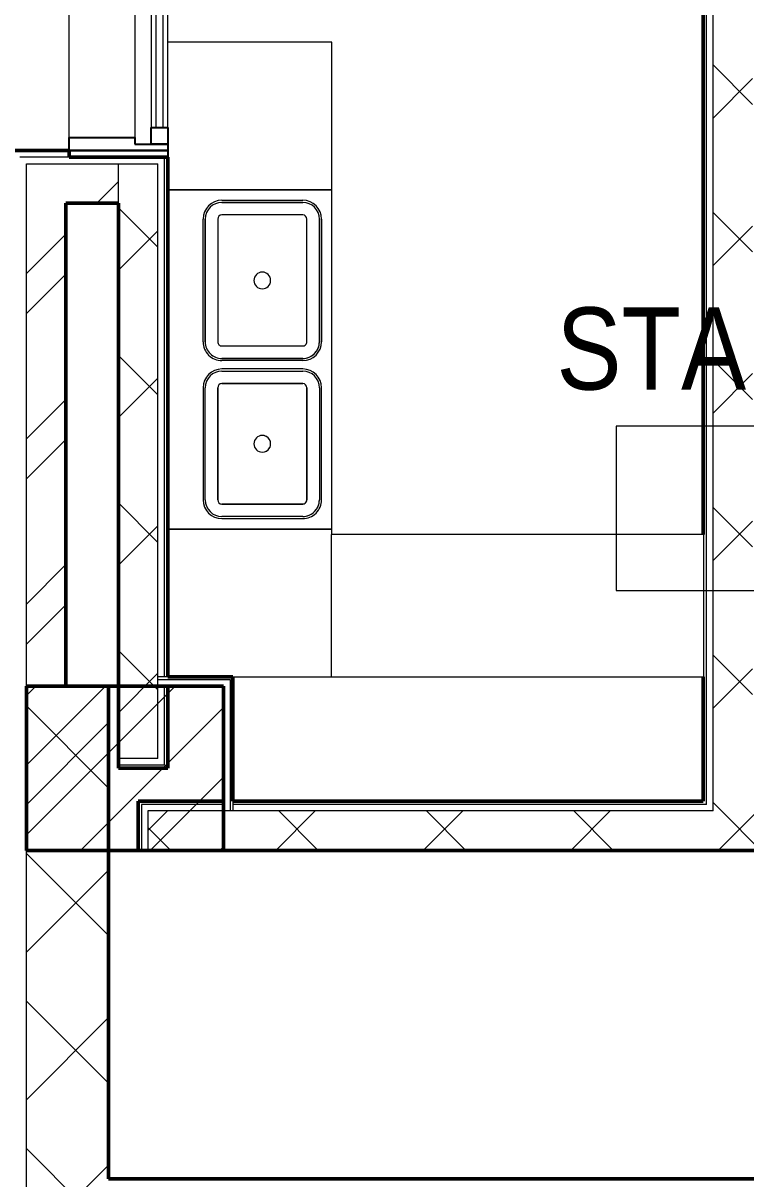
# Model space of a CAD drawing. Header units: millimetres. Extents: x -9358 to 257996, y -67499 to 9117.
# Drawn here: x -160 to 2040, y -38108 to -34590 of the extents above; entities that cross this region are included whole.
import ezdxf

# ---------------------------------------------------------------- set-up
doc = ezdxf.new("R2010")
doc.units = ezdxf.units.MM
doc.header["$LTSCALE"] = 1000
for name, color, linetype, lineweight in [('A-COL-RFC-1', 8, 'Continuous', 9), ('A-COL-RFC-2', 8, 'Continuous', 50), ('A-FRN', 8, 'Continuous', 9), ('A-ROM-NAM', 8, 'Continuous', 9), ('A-WAL-CLD', 8, 'Continuous', 9), ('A-WAL-CMU', 8, 'Continuous', 50), ('A-WAL-PAT-1', 8, 'Continuous', 9), ('A-WIN', 8, 'Continuous', 9), ('A-WIN-1', 8, 'Continuous', 25), ('A-WIN-2', 8, 'Continuous', 18), ('P-SANR-FIXT', 8, 'Continuous', 9)]:
    doc.layers.add(name, color=color, linetype=linetype, lineweight=lineweight)
doc.styles.add('Arial_5', font='arial.ttf', dxfattribs={"width": 0.85, "height": 200})
pattern_1 = [(45, (0, 0), (-251.447, 251.447), []), (45, (0, 381), (-251.447, 251.447), [])]
pattern_2 = [(45, (0, 0), (-224.5064, 224.5064), []), (135, (0, 0), (-224.5064, -224.5064), [])]

# ---------------------------------------------------------------- blocks, each defined once
blk = doc.blocks.new('Sliding_Window_Single - 1500 x 2700-2744519-01-Ground Floor Furniture Plan')
at = {"layer": 'A-WIN'}
for p, q in [((-675, 150), (705, 150)), ((-10, -50), (-675, -50)), ((675, -50), (40, -50)), ((-10, -100), (-645, -100)), ((40, -100), (675, -100)), ((-645, -150), (-10, -150)), ((725, -150), (40, -150)), ((40, -150), (725, -150))]:
    blk.add_line(p, q, dxfattribs=at)
at = {"layer": 'A-WIN-1'}
for p, q in [((-715, 150), (-675, 150)), ((-715, -150), (-715, 150)), ((-715, 150), (-715, -150)), ((-675, 150), (-675, -50)), ((705, 150), (745, 150)), ((705, -50), (705, 150)), ((745, 150), (745, 0)), ((745, 0), (745, 150)), ((-695, -50), (-695, -150)), ((-675, -50), (-695, -50)), ((-10, -100), (-10, -50)), ((-10, -50), (40, -50)), ((40, -50), (40, -100)), ((675, -100), (675, -50)), ((675, -50), (725, -50)), ((725, -50), (705, -50)), ((725, -150), (725, -50)), ((725, -50), (725, -100)), ((-695, -150), (-695, -100)), ((-695, -100), (-645, -100)), ((-645, -100), (-645, -150)), ((-10, -150), (-10, -100)), ((-10, -100), (40, -100)), ((40, -100), (-10, -100)), ((40, -100), (40, -150)), ((725, -100), (675, -100)), ((745, -120), (745, -150)), ((745, -150), (745, -120)), ((-715, -150), (-735, -150)), ((-695, -150), (-715, -150)), ((-645, -150), (-695, -150)), ((40, -150), (-10, -150)), ((745, -150), (725, -150)), ((765, -150), (745, -150))]:
    blk.add_line(p, q, dxfattribs=at)
at = {"layer": 'A-WIN-2'}
for p, q in [((40, -65), (675, -65)), ((40, -85), (40, -65)), ((675, -65), (675, -85)), ((675, -85), (40, -85)), ((-645, -115), (-10, -115)), ((-645, -135), (-645, -115)), ((-10, -135), (-645, -135)), ((-10, -115), (-10, -135))]:
    blk.add_line(p, q, dxfattribs=at)
blk = doc.blocks.new('M_Sink - Kitchen - Double - 1065 mmx535 mm - Public-1468989-01-Ground Floor Furniture Plan')
at = {"layer": 'P-SANR-FIXT'}
for p, q in [((-982.5, 500), (-982.5, 0)), ((-532.5, 500), (-982.5, 500)), ((500, 500), (-532.5, 500)), ((-532.5, 500), (-532.5, 0)), ((-532.5, 0), (-532.5, 500)), ((500, 0), (500, 500)), ((517.5, 500), (500, 500)), ((500, 500), (500, 0)), ((950, 0), (950, 500)), ((-443.55, 468.25), (-69.9, 468.25)), ((-69.9, 461.85), (-443.55, 461.85)), ((-443.55, 461.85), (-69.9, 461.85)), ((411.05, 468.25), (69.9, 468.25)), ((69.9, 461.85), (411.05, 461.85)), ((69.9, 461.85), (411.05, 461.85)), ((-69.9, 423.75), (-443.55, 423.75)), ((-69.9, 423.75), (-443.55, 423.75)), ((411.05, 423.75), (69.9, 423.75)), ((69.9, 423.75), (411.05, 423.75)), ((-500.75, 165.15), (-500.75, 411.05)), ((-494.35, 411.05), (-494.35, 165.15)), ((-494.35, 165.15), (-494.35, 411.05)), ((-456.25, 411.05), (-456.25, 165.15)), ((-456.25, 411.05), (-456.25, 165.15)), ((-57.2, 165.15), (-57.2, 411.05)), ((-57.2, 165.15), (-57.2, 411.05)), ((-19.1, 165.15), (-19.1, 411.05)), ((-19.1, 411.05), (-19.1, 165.15)), ((-12.7, 411.05), (-12.7, 165.15)), ((12.7, 411.05), (12.7, 165.15)), ((19.1, 165.15), (19.1, 411.05)), ((19.1, 165.15), (19.1, 411.05)), ((57.2, 411.05), (57.2, 165.15)), ((57.2, 165.15), (57.2, 411.05)), ((423.75, 165.15), (423.75, 411.05)), ((423.75, 411.05), (423.75, 165.15)), ((461.85, 411.05), (461.85, 165.15)), ((461.85, 411.05), (461.85, 165.1)), ((468.25, 165.15), (468.25, 411.05)), ((-443.55, 152.45), (-69.9, 152.45)), ((-443.55, 152.45), (-69.9, 152.45)), ((69.9, 152.45), (411.05, 152.45)), ((411.05, 152.45), (69.9, 152.45)), ((-443.55, 114.35), (-69.9, 114.35)), ((-69.9, 114.35), (-443.55, 114.35)), ((-69.9, 107.95), (-443.55, 107.95)), ((411.05, 114.35), (69.9, 114.35)), ((411.1, 114.35), (69.9, 114.35)), ((69.9, 107.95), (411.05, 107.95))]:
    blk.add_line(p, q, dxfattribs=at)
for centre, radius, start, end in [((-443.55, 411.05), 57.2, 90, 180), ((-443.55, 411.05), 50.8, 90, 180), ((-443.55, 411.05), 50.8, 90, 180), ((-69.9, 411.05), 57.2, 0, 90), ((-69.9, 411.05), 50.8, 360, 90), ((-69.9, 411.05), 50.8, 0, 90), ((69.9, 411.05), 57.2, 90, 180), ((69.9, 411.05), 50.8, 90, 180), ((69.9, 411.05), 50.8, 90, 180), ((411.05, 411.05), 57.2, 360, 90), ((411.05, 411.05), 50.8, 360, 90), ((411.05, 411.05), 50.8, 0, 90), ((-443.55, 411.05), 12.7, 90, 180), ((-443.55, 411.05), 12.7, 90, 180), ((-69.9, 411.05), 12.7, 360, 90), ((-69.9, 411.05), 12.7, 360, 90), ((69.9, 411.05), 12.7, 90, 180), ((69.9, 411.05), 12.7, 90, 180), ((411.05, 411.05), 12.7, 0, 90), ((411.05, 411.05), 12.7, 360, 90), ((-256.725, 288.1), 25.4, 0, 180), ((-256.725, 288.1), 25.4, 0, 180), ((-256.725, 288.1), 25.4, 180, 0), ((-256.725, 288.1), 25.4, 180, 360), ((240.475, 288.1), 25.4, 360, 180), ((240.475, 288.1), 25.4, 0, 180), ((240.475, 288.1), 25.4, 180, 360), ((240.475, 288.1), 25.4, 180, 360), ((-443.55, 165.15), 57.2, 180, 270), ((-443.55, 165.15), 50.8, 180, 270), ((-443.55, 165.15), 50.8, 180, 270), ((-443.55, 165.15), 12.7, 180, 270), ((-443.55, 165.15), 12.7, 180, 270), ((-69.9, 165.15), 12.7, 270, 0), ((-69.9, 165.15), 57.2, 270, 0), ((-69.9, 165.15), 12.7, 270, 0), ((-69.9, 165.15), 50.8, 270, 0), ((-69.9, 165.15), 50.8, 270, 0), ((69.9, 165.15), 57.2, 180, 270), ((69.9, 165.15), 50.8, 180, 270), ((69.9, 165.15), 50.8, 180, 270), ((69.9, 165.15), 12.7, 180, 270), ((69.9, 165.15), 12.7, 180, 270), ((411.05, 165.15), 12.7, 270, 360), ((411.05, 165.15), 57.2, 270, 360), ((411.05, 165.15), 50.8, 270, 360), ((411.05, 165.15), 12.7, 270, 360)]:
    blk.add_arc(centre, radius, start, end, dxfattribs=at)
blk = doc.blocks.new('Walls 269 - Walls 41-1469273-01-Ground Floor Furniture Plan')
at = {"layer": 'A-FRN'}
for p, q in [((-10118, -24354.8), (-10551.5, -24354.8)), ((-10551.5, -24354.8), (-10551.5, -25488.8)), ((-10118, -25488.8), (-10118, -24354.8)), ((-10551.5, -25488.8), (-10118, -25488.8))]:
    blk.add_line(p, q, dxfattribs=at)
blk = doc.blocks.new('M_Room Tag_Small - M_Room Tag_Small-919701-01-Ground Floor Furniture Plan')
at = {"layer": 'A-ROM-NAM'}
for p, q in [((9, 2.5), (-9, 2.5)), ((-9, 2.5), (-9, -2.5)), ((9, -2.5), (9, 2.5)), ((-9, -2.5), (9, -2.5))]:
    blk.add_line(p, q, dxfattribs=at)
blk = doc.blocks.new('G')
at = {"layer": 'A-COL-RFC-1'}
h = blk.add_hatch(dxfattribs=at)
h.set_pattern_fill('FP_4', color=256, style=0, pattern_type=2)
h.set_pattern_definition([(45, (0, 0), (-106.066, 106.066), [])])
h.paths.add_polyline_path([(-150, -36960), (450, -36960), (450, -36460), (-150, -36460), (-150, -36852.2)], flags=0)
at = {"layer": 'A-WAL-PAT-1'}
h = blk.add_hatch(dxfattribs=at)
h.set_pattern_fill('FP_3', color=256, style=0, pattern_type=2)
h.set_pattern_definition(pattern_2)
h.paths.add_polyline_path([(1940, -36840), (2060, -36840), (2060, -33683.6), (1940, -33683.6), (1940, -36820)], flags=0)
h.paths.add_polyline_path([(2060, -32996.3), (2060, -32860), (1940, -32860), (1940, -32996.3), (2037, -32996.3)], flags=0)
h = blk.add_hatch(dxfattribs=at)
h.set_pattern_fill('FP_1', color=256, style=0, pattern_type=2)
h.set_pattern_definition(pattern_1)
h.paths.add_polyline_path([(130, -34990), (130, -34870), (-150, -34870), (-150, -34990), (-30, -34990)], flags=0)
h = blk.add_hatch(dxfattribs=at)
h.set_pattern_fill('FP_3', color=256, style=0, pattern_type=2)
h.set_pattern_definition(pattern_2)
h.paths.add_polyline_path([(250, -36680), (250, -34870), (130, -34870), (130, -36680), (133.4, -36680)], flags=0)
h = blk.add_hatch(dxfattribs=at)
h.set_pattern_fill('FP_1', color=256, style=0, pattern_type=2)
h.set_pattern_definition(pattern_1)
h.paths.add_polyline_path([(-112.4, -36460), (-30, -36460), (-30, -34990), (-150, -34990), (-150, -36460)], flags=0)
h = blk.add_hatch(dxfattribs=at)
h.set_pattern_fill('FP_3', color=256, style=0, pattern_type=2)
h.set_pattern_definition(pattern_2)
h.paths.add_polyline_path([(100, -40040), (100, -36460), (-150, -36460), (-150, -40040)], flags=0)
h = blk.add_hatch(dxfattribs=at)
h.set_pattern_fill('FP_3', color=256, style=0, pattern_type=2)
h.set_pattern_definition(pattern_2)
h.paths.add_polyline_path([(6810, -36960), (6810, -36840), (220, -36840), (220, -36960), (6523.7, -36960)], flags=0)
at = {"layer": 'A-COL-RFC-2'}
for p, q in [((450, -36460), (-150, -36460)), ((-150, -36460), (-150, -36960)), ((450, -36960), (450, -36460)), ((-150, -36960), (450, -36960))]:
    blk.add_line(p, q, dxfattribs=at)
at = {"layer": 'A-WAL-CLD'}
for p, q in [((1920, -36820), (1920, -33683.6)), ((1940, -36840), (1940, -33683.6)), ((-20, -34850), (-170, -34850)), ((270, -36432), (270, -34850)), ((-150, -36460), (-150, -34870)), ((-150, -34870), (250, -34870)), ((130, -34990), (130, -34870)), ((250, -36680), (250, -34870)), ((280, -36432), (250, -36432)), ((250, -36440), (470, -36440)), ((470, -36440), (470, -36840)), ((-30, -36460), (-150, -36460)), ((-150, -40040), (-150, -36460)), ((280, -36460), (250, -36460)), ((270, -36700), (270, -36460)), ((250, -36680), (130, -36680)), ((130, -36700), (270, -36700)), ((450, -36820), (200, -36820)), ((200, -36820), (200, -36960)), ((450, -36810), (450, -36840)), ((478, -36810), (478, -36840)), ((1920, -36820), (478, -36820)), ((1940, -36840), (220, -36840)), ((220, -36840), (220, -36960))]:
    blk.add_line(p, q, dxfattribs=at)
at = {"layer": 'A-WAL-CMU'}
for p, q in [((1910, -33683.6), (1910, -35998.5)), ((-20, -34830), (-190, -34830)), ((-20, -34850), (-20, -34830)), ((280, -34850), (-20, -34850)), ((280, -36432), (280, -34850)), ((-30, -36460), (-30, -34990)), ((-30, -34990), (130, -34990)), ((130, -34990), (130, -36710)), ((478, -36432), (280, -36432)), ((478, -36810), (478, -36432)), ((1910, -36432), (1910, -36810)), ((100, -36460), (-30, -36460)), ((100, -37960), (100, -36460)), ((280, -36710), (280, -36460)), ((280, -36460), (450, -36460)), ((450, -36460), (450, -36810)), ((130, -36710), (280, -36710)), ((450, -36810), (190, -36810)), ((190, -36810), (190, -36960)), ((1910, -36810), (478, -36810)), ((190, -36960), (4290, -36960)), ((4290, -37960), (100, -37960))]:
    blk.add_line(p, q, dxfattribs=at)
at = {"layer": 'A-FRN', "rotation": 89.99999999999991}
blk.add_blockref('Walls 269 - Walls 41-1469273-01-Ground Floor Furniture Plan', (-23576.8, -25880.5), dxfattribs=at)
at = {"layer": 'A-ROM-NAM', "xscale": 99.99999999999991, "yscale": 99.99999999999991, "zscale": 99.99999999999991}
blk.add_blockref('M_Room Tag_Small - M_Room Tag_Small-919701-01-Ground Floor Furniture Plan', (2545.1, -35919.1), dxfattribs=at)
at = {"layer": 'A-WIN', "rotation": 89.99999999999991}
blk.add_blockref('Sliding_Window_Single - 1500 x 2700-2744519-01-Ground Floor Furniture Plan', (130, -34115), dxfattribs=at)
at = {"layer": 'P-SANR-FIXT', "rotation": 270.0000000000002}
blk.add_blockref('M_Sink - Kitchen - Double - 1065 mmx535 mm - Public-1468989-01-Ground Floor Furniture Plan', (280, -35482), dxfattribs=at)
at = {"layer": 'A-ROM-NAM', "insert": (1463.4, -35307.5), "char_height": 250, "width": 2655.189, "attachment_point": 1, "style": 'Arial_5'}
blk.add_mtext('STAFF TOILET', dxfattribs=at)

msp = doc.modelspace()

# ---------------------------------------------------------------- block references
msp.add_blockref('G', (0, -148.1))

doc.saveas('drawing.dxf')
